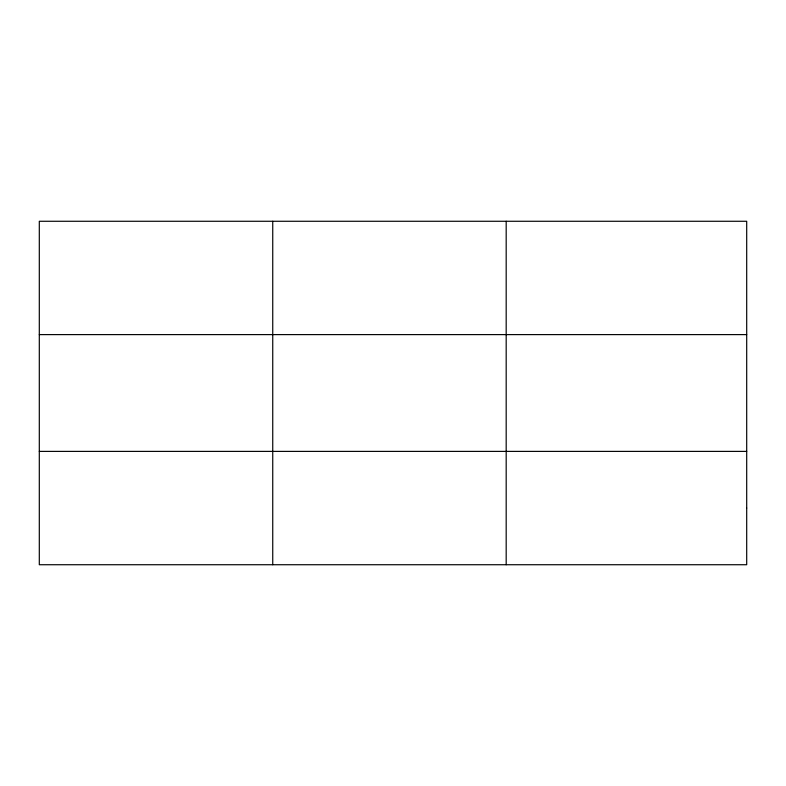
<?xml version="1.0" encoding="UTF-8"?>
<svg xmlns="http://www.w3.org/2000/svg" width="786" height="786" viewBox="0 0 786 786"><rect width="100%" height="100%" fill="white"/><g stroke="black" fill="none" stroke-linecap="round" stroke-linejoin="round"><path stroke-width="1.18" d="M272.742 564.731L272.742 221.269M506.184 564.731L506.184 221.269M39.3 334.61L746.7 334.61M39.3 451.39L746.7 451.39M746.7 508.061L746.7 564.731L39.3 564.731L39.3 221.269L746.7 221.269L746.7 508.061"/></g></svg>
